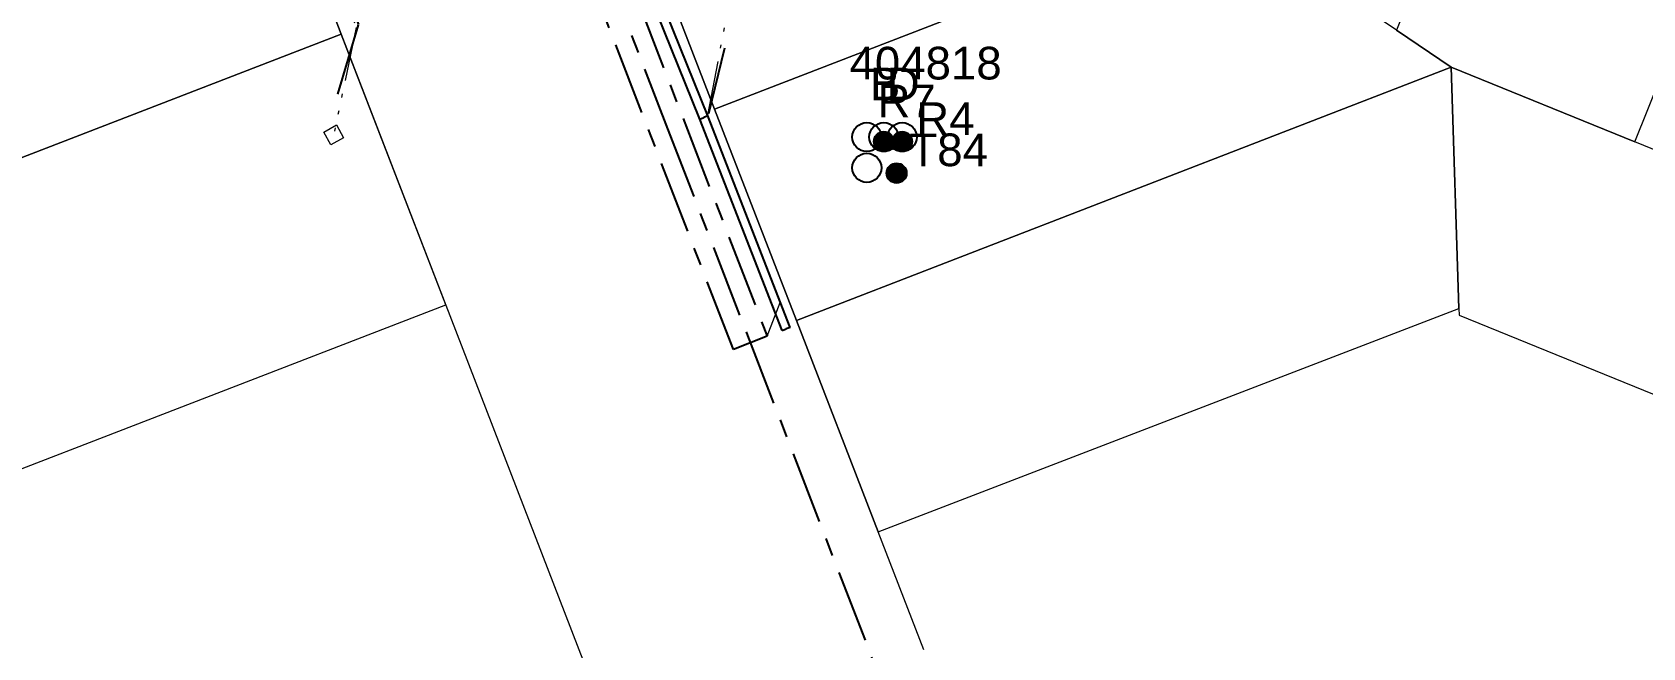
# Model space of a CAD drawing. Header units: metres. Extents: x 0 to 311631, y 0 to 6270612.
# Drawn here: x 311209.9 to 311298.6, y 6269869 to 6269902.9 of the extents above; entities that cross this region are included whole.
import ezdxf
from ezdxf.enums import TextEntityAlignment as Align

# ---------------------------------------------------------------- set-up
doc = ezdxf.new("R2010")
doc.units = ezdxf.units.M
doc.linetypes.add('Cable Exist UG', pattern=[7, 4, -1, 1, -1])
doc.linetypes.add('PHANTOMX2', pattern=[6.6, 3, -0.75, 0.2, -0.75, 0.2, -0.75, 0.2, -0.75])
doc.layers.get('0').update_dxf_attribs({"color": 6})
for name, color, linetype, lineweight in [('Cadastre Land Parcels_SP_EXT', 118, 'Continuous', 15), ('Cadastre Roads_SP_EXT', 218, 'Continuous', 15), ('Mains_HV_EXT', 13, 'Continuous', 25), ('Mains_LV_EXT', 163, 'Continuous', 25), ('Mains_LV_SL_EXT', 135, 'Continuous', 25), ('Services_SP_EXT', 42, 'PHANTOMX2', 20), ('Services_SP_MOD', 3, 'PHANTOMX2', 20)]:
    doc.layers.add(name, color=color, linetype=linetype, lineweight=lineweight)
doc.layers.add('Duct_SP_EXT', color=30, linetype='Continuous')
doc.layers.add('Trench_SP_EXT', color=7, linetype='Continuous')
doc.styles.get("Standard").update_dxf_attribs({"font": 'arial.ttf'})

# ---------------------------------------------------------------- blocks, each defined once
blk = doc.blocks.new('DUCT_EXT')
blk.add_circle((0, 0.8), 0.8)
at = {"flags": 1}
blk.add_attdef('Z', (0, 0), '', height=0.2, dxfattribs=at)
at = {"flags": 9}
for tag, p in [('DUCT_CODE', (0, 0)), ('XSECT_TYPE', (0, -0.2)), ('STATE', (0, -0.6)), ('FB_REFERENCE', (0, -0.4)), ('NOTES', (0, -0.8))]:
    blk.add_attdef(tag, text='', height=0.2, dxfattribs=at).set_placement(p, align=Align.MIDDLE_LEFT)
blk = doc.blocks.new('CCP_EXT')
at = {"flags": 9}
for tag, p in [('STATE', (0, -1.8)), ('USAGE', (0, -1.2)), ('LEGEND', (0, -1.4)), ('LIFE_SUPPORT', (0, -1.6)), ('NOTES', (0, -2))]:
    blk.add_attdef(tag, text='', height=0.2, dxfattribs=at).set_placement(p, align=Align.MIDDLE_LEFT)
blk.add_wipeout([(0, 0.566), (0.566, 0), (0, -0.566), (-0.566, 0)])
blk.add_lwpolyline([(-0.566, 0), (0, 0.566), (0.566, 0), (0, -0.566), (-0.566, 0)])
at = {"flags": 1}
blk.add_attdef('Z', (0, 0), '', height=0.2, dxfattribs=at)
at = {"flags": 9}
for tag, p in [('CCP_TYPE', (0, 0)), ('OPERATING_VOLTAGE', (0, -0.6)), ('ORIENTATION', (0, -0.8)), ('CONSTRUCTED_VOLTAGE', (0, -0.2)), ('NO_PHASES', (0, -0.4)), ('OWNED_BY', (0, -1))]:
    blk.add_attdef(tag, text='', height=0.2, dxfattribs=at).set_placement(p, align=Align.MIDDLE_LEFT)
blk = doc.blocks.new('CABLE_LARGE_EXT')
h = blk.add_hatch(color=256)
edge = h.paths.add_edge_path()
edge.add_arc((0, 0.55), 0.55, 0, 360)
blk.add_circle((0, 0.55), 0.55)
at = {"flags": 1}
blk.add_attdef('Z', (0, 0), '', height=0.2, dxfattribs=at)
at = {"flags": 9}
for tag, p in [('COND_CODE', (0, 0)), ('XSECT_SIZE', (0, -0.6)), ('STATE', (0, -0.4)), ('FB_REFERENCE', (0, -0.2)), ('NOTES', (0, -0.8))]:
    blk.add_attdef(tag, text='', height=0.2, dxfattribs=at).set_placement(p, align=Align.MIDDLE_LEFT)

msp = doc.modelspace()

# ---------------------------------------------------------------- linework, layer by layer
at = {"layer": 'Cadastre Land Parcels_SP_EXT', "linetype": 'Continuous'}
for points in [[(311309.396, 6269924.712), (311295.943, 6269930.104), (311285.064, 6269903.01), (311288.079, 6269900.976), (311298.214, 6269896.856), (311309.396, 6269924.712)], [(311275.456, 6269909.488), (311268.116, 6269928.44), (311243.868, 6269919.061), (311241.579, 6269913.89), (311247.472, 6269898.666), (311275.456, 6269909.488)], [(311226.879, 6269902.799), (311222.436, 6269914.467), (311194.454, 6269903.652), (311198.958, 6269892.017), (311226.879, 6269902.799)], [(311288.079, 6269900.976), (311285.064, 6269903.01), (311275.456, 6269909.488), (311247.472, 6269898.666), (311251.981, 6269887.018), (311288.079, 6269900.976)], [(311232.648, 6269887.878), (311226.879, 6269902.799), (311198.958, 6269892.017), (311204.663, 6269877.072), (311232.648, 6269887.878)], [(311288.505, 6269887.688), (311288.079, 6269900.976), (311251.981, 6269887.018), (311256.489, 6269875.37), (311288.505, 6269887.688)], [(311328.489, 6269884.541), (311309.787, 6269892.148), (311298.214, 6269896.856), (311288.079, 6269900.976), (311288.505, 6269887.688), (311288.517, 6269887.309), (311323.833, 6269872.947), (311328.489, 6269884.541)]]:
    msp.add_lwpolyline(points, close=True, dxfattribs=at)
at = {"layer": 'Duct_SP_EXT'}
for p, q in [((311246.653, 6269898.12), (311240.558, 6269913.261)), ((311247.098, 6269898.299), (311241.003, 6269913.44)), ((311246.652, 6269898.122), (311246.876, 6269898.21)), ((311251.193, 6269886.466), (311246.652, 6269898.122)), ((311246.653, 6269898.12), (311246.876, 6269898.21)), ((311247.098, 6269898.299), (311246.876, 6269898.21)), ((311247.099, 6269898.297), (311246.876, 6269898.21)), ((311251.641, 6269886.64), (311247.099, 6269898.297)), ((311251.193, 6269886.466), (311251.417, 6269886.553)), ((311251.641, 6269886.64), (311251.417, 6269886.553))]:
    msp.add_line(p, q, dxfattribs=at)
at = {"layer": 'Mains_HV_EXT', "linetype": 'Cable Exist UG'}
msp.add_lwpolyline([(311271.574, 6269926.572), (311269.713, 6269926.013), (311267.66, 6269931.329), (311267.66, 6269931.329), (311241.88, 6269921.388), (311240.848, 6269919.013), (311239.565, 6269916.16), (311239.565, 6269916.16), (311238.573, 6269913.922), (311244.884, 6269897.58), (311249.279, 6269886.2), (311249.279, 6269886.2), (311256.148, 6269868.415)], dxfattribs=at)
at = {"layer": 'Mains_LV_EXT', "linetype": 'Cable Exist UG'}
msp.add_lwpolyline([(311271.574, 6269926.572), (311269.669, 6269927.08), (311268.382, 6269930.536), (311268.382, 6269930.536), (311242.626, 6269920.604), (311241.954, 6269919.086), (311240.726, 6269916.149), (311237.435, 6269914.095), (311237.435, 6269914.095), (311238.621, 6269911.022), (311240.696, 6269911.201), (311250.369, 6269886.153)], dxfattribs=at)
at = {"layer": 'Mains_LV_SL_EXT', "linetype": 'Cable Exist UG'}
msp.add_lwpolyline([(311250.37, 6269886.151), (311248.511, 6269885.414), (311248.511, 6269885.414), (311239.286, 6269909.301), (311239.992, 6269913.024)], dxfattribs=at)
at = {"layer": 'Services_SP_EXT'}
msp.add_lwpolyline([(311250.367, 6269886.158), (311251.082, 6269888.016), (311247.094, 6269898.337), (311248.214, 6269904.167)], dxfattribs=at)
at = {"layer": 'Services_SP_MOD'}
msp.add_lwpolyline([(311250.367, 6269886.158), (311251.082, 6269888.016), (311247.094, 6269898.337), (311248.214, 6269904.167)], dxfattribs=at)
at = {"layer": 'Trench_SP_EXT', "linetype": 'Cable Exist UG'}
for points in [[(311226.693, 6269899.482), (311227.854, 6269903.337), (311224.55, 6269912.093)], [(311248.012, 6269902.033), (311247.138, 6269898.407)]]:
    msp.add_lwpolyline(points, dxfattribs=at)

# ---------------------------------------------------------------- block references
at = {"layer": 'Duct_SP_EXT'}
for name, p in [('DUCT_EXT', (311255.865, 6269896.328)), ('DUCT_EXT', (311256.802, 6269896.328)), ('CABLE_LARGE_EXT', (311256.802, 6269896.328)), ('DUCT_EXT', (311257.813, 6269896.328)), ('CABLE_LARGE_EXT', (311257.813, 6269896.328)), ('DUCT_EXT', (311255.865, 6269894.631)), ('CABLE_LARGE_EXT', (311257.504, 6269894.59))]:
    msp.add_blockref(name, p, dxfattribs=at)

# ---------------------------------------------------------------- texts
for s, p in [('404818', (311254.911, 6269900.301)), ('B', (311256.032, 6269899.156)), ('D', (311256.957, 6269899.158)), ('R7', (311256.45, 6269898.218)), ('R4', (311258.59, 6269897.245)), ('T84', (311258.21, 6269895.523))]:
    msp.add_text(s, height=1.8, dxfattribs=at).set_placement(p)

# ---------------------------------------------------------------- next in the draw order: block references
at = {"layer": 'Services_SP_EXT', "rotation": 74.1100031062742}
msp.add_blockref('CCP_EXT', (311226.47, 6269897.248), dxfattribs=at)

# ---------------------------------------------------------------- next in the draw order: linework, layer by layer
at = {"layer": 'Cadastre Roads_SP_EXT', "linetype": 'Continuous'}
msp.add_lwpolyline([(311259.002, 6269868.866), (311258.784, 6269869.441), (311256.489, 6269875.37), (311251.981, 6269887.018), (311247.472, 6269898.666), (311241.579, 6269913.89), (311222.436, 6269914.467), (311226.879, 6269902.799), (311242.27, 6269862.993)], dxfattribs=at)
at = {"layer": 'Services_SP_EXT'}
msp.add_lwpolyline([(311224.437, 6269914.997), (311223.731, 6269913.228), (311227.716, 6269903.171), (311226.47, 6269897.248)], dxfattribs=at)
at = {"layer": 'Services_SP_MOD'}
msp.add_lwpolyline([(311224.437, 6269914.997), (311223.731, 6269913.228), (311227.716, 6269903.171), (311226.47, 6269897.248)], dxfattribs=at)

doc.saveas('drawing.dxf')
